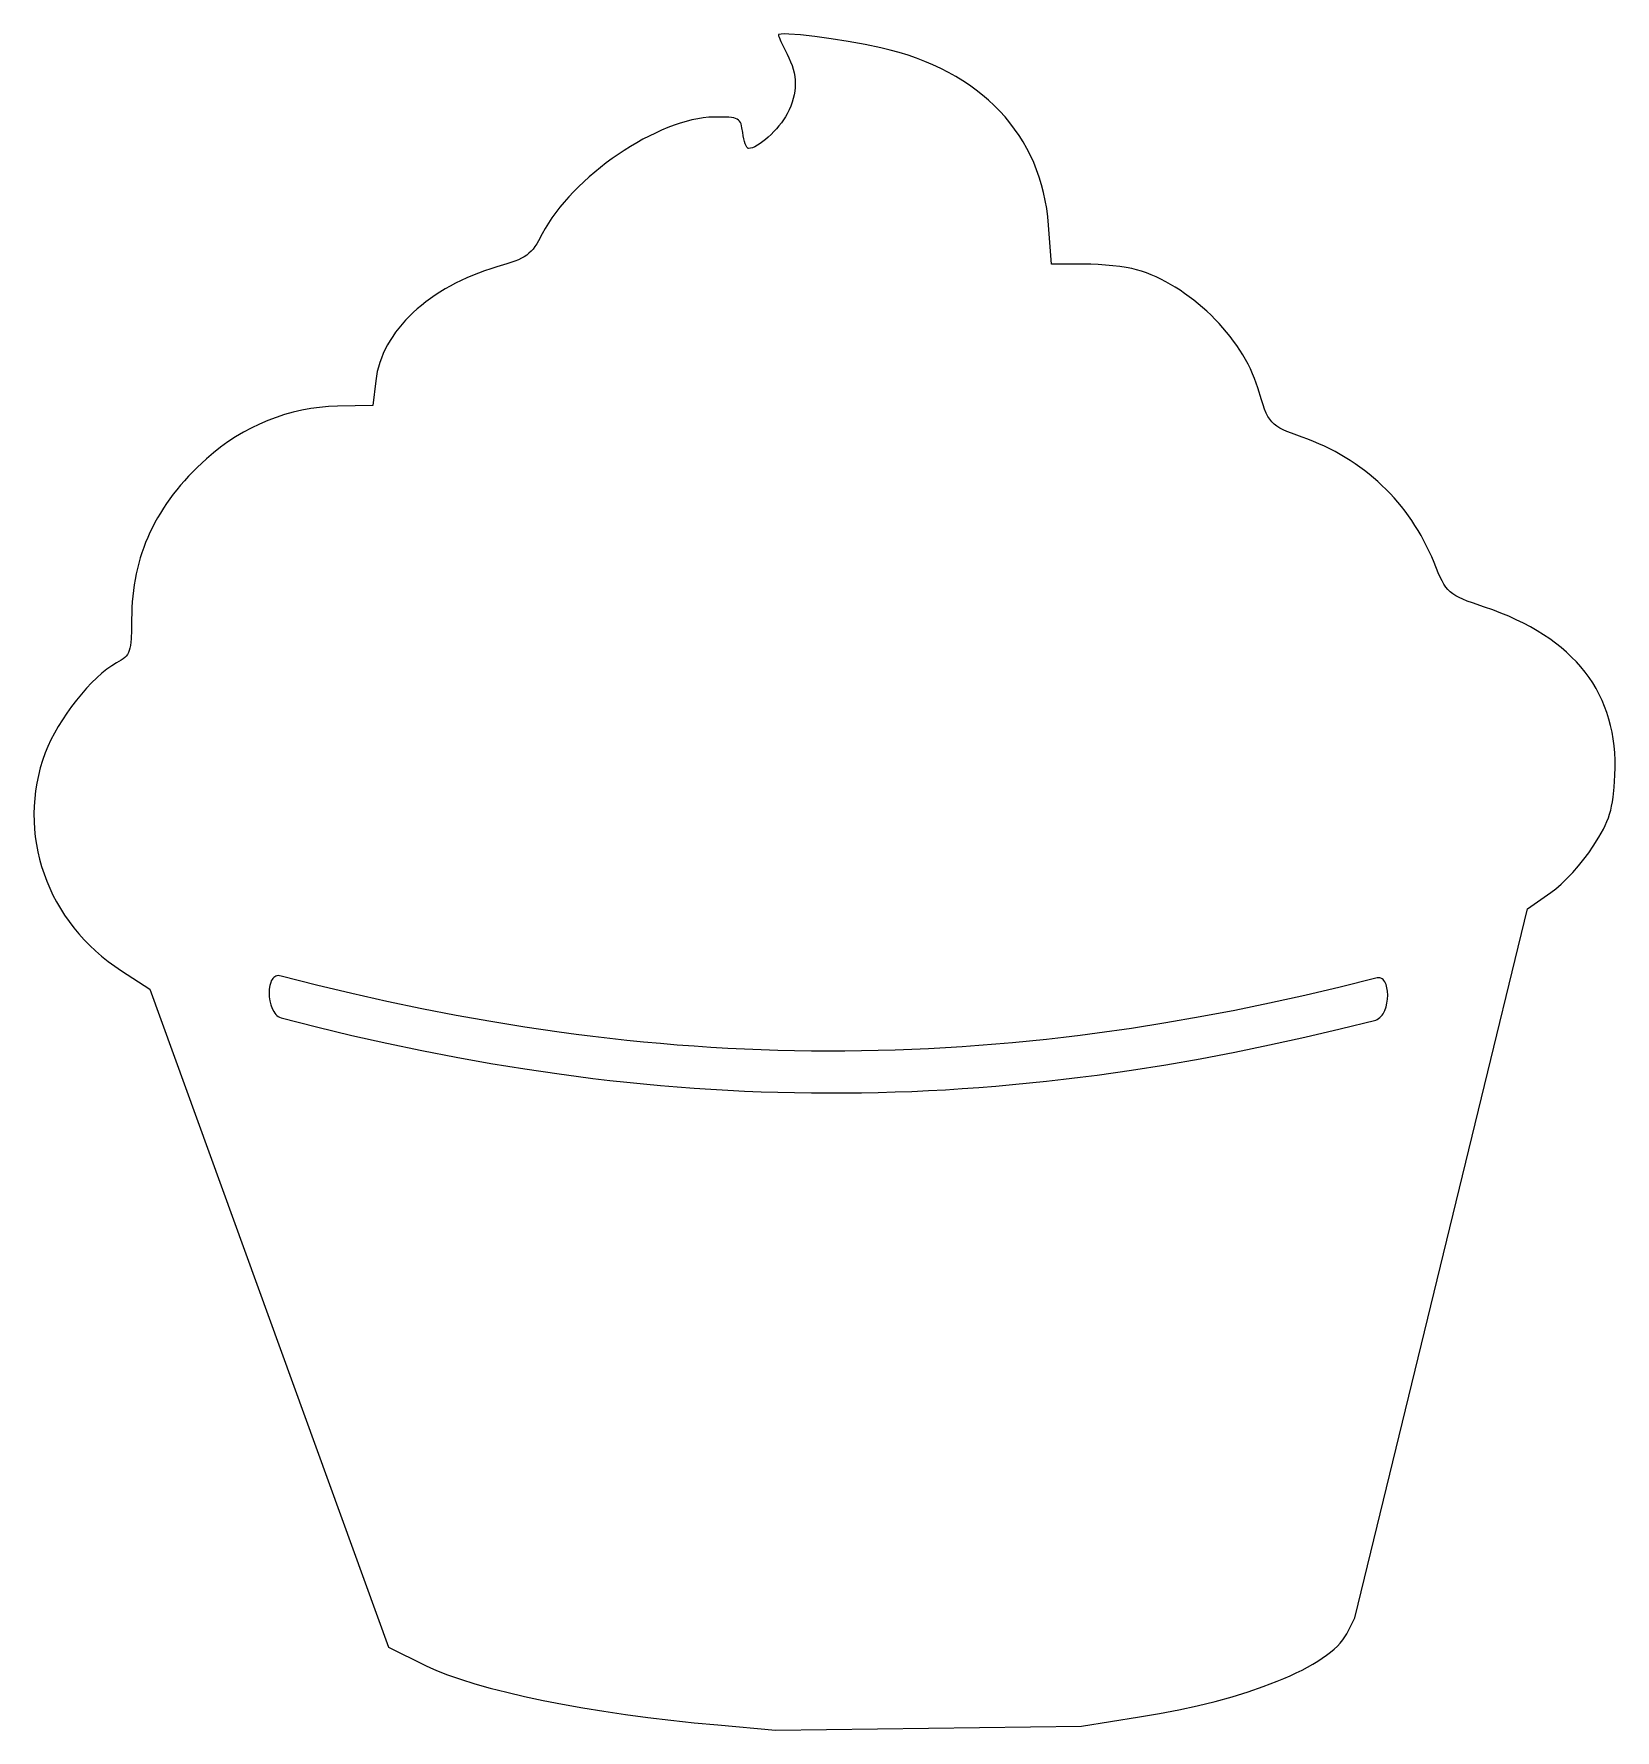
# Model space of a CAD drawing. Header units: millimetres. Extents: x -42.6 to 42.9, y -46.5 to 45.3.
import ezdxf

# ---------------------------------------------------------------- set-up
doc = ezdxf.new("R2010")
doc.units = ezdxf.units.MM
doc.layers.add('LAYER_1', color=18, linetype='CONTINUOUS')

msp = doc.modelspace()

# ---------------------------------------------------------------- linework, layer by layer
at = {"layer": 'LAYER_1'}
for points in [[(5.781, -46.409), (14.062, -46.302), (17.197, -45.804), (18.277, -45.62), (19.321, -45.417), (20.325, -45.197), (21.287, -44.961), (22.203, -44.709), (23.071, -44.444), (23.888, -44.166), (24.65, -43.877), (25.009, -43.729), (25.354, -43.578), (25.683, -43.425), (25.997, -43.27), (26.295, -43.113), (26.577, -42.954), (26.842, -42.794), (27.089, -42.632), (27.32, -42.469), (27.532, -42.305), (27.726, -42.14), (27.902, -41.974), (28.058, -41.807), (28.195, -41.64), (28.312, -41.472), (28.409, -41.305), (28.853, -40.446), (35.546, -12.969), (38.192, -2.072), (39.448, -1.202), (39.721, -0.994), (40.018, -0.735), (40.329, -0.436), (40.644, -0.106), (40.953, 0.243), (41.248, 0.602), (41.518, 0.96), (41.755, 1.307), (42.057, 1.794), (42.185, 2.017), (42.299, 2.231), (42.4, 2.438), (42.49, 2.642), (42.568, 2.845), (42.635, 3.051), (42.694, 3.263), (42.744, 3.483), (42.786, 3.715), (42.822, 3.962), (42.878, 4.513), (42.919, 5.159), (42.932, 5.565), (42.93, 5.964), (42.912, 6.355), (42.88, 6.738), (42.832, 7.114), (42.769, 7.481), (42.691, 7.842), (42.598, 8.194), (42.489, 8.538), (42.366, 8.875), (42.227, 9.204), (42.074, 9.525), (41.905, 9.838), (41.721, 10.143), (41.523, 10.44), (41.309, 10.729), (41.081, 11.011), (40.837, 11.284), (40.579, 11.549), (40.305, 11.806), (40.017, 12.055), (39.714, 12.296), (39.396, 12.529), (39.063, 12.753), (38.716, 12.97), (38.353, 13.178), (37.976, 13.378), (37.584, 13.569), (37.177, 13.753), (36.756, 13.928), (36.32, 14.094), (35.869, 14.253), (35.208, 14.479), (34.936, 14.579), (34.698, 14.674), (34.491, 14.768), (34.31, 14.864), (34.152, 14.965), (34.013, 15.075), (33.889, 15.197), (33.777, 15.334), (33.672, 15.49), (33.572, 15.668), (33.471, 15.871), (33.367, 16.103), (33.134, 16.665), (33.007, 16.966), (32.873, 17.263), (32.733, 17.554), (32.585, 17.839), (32.432, 18.119), (32.271, 18.394), (32.104, 18.664), (31.931, 18.927), (31.751, 19.186), (31.565, 19.438), (31.373, 19.685), (31.174, 19.926), (30.97, 20.161), (30.759, 20.39), (30.542, 20.614), (30.319, 20.831), (30.09, 21.042), (29.856, 21.247), (29.616, 21.446), (29.37, 21.639), (29.118, 21.825), (28.86, 22.006), (28.598, 22.179), (28.329, 22.347), (28.055, 22.507), (27.776, 22.661), (27.491, 22.809), (27.202, 22.95), (26.907, 23.084), (26.606, 23.211), (26.301, 23.332), (25.991, 23.445), (25.416, 23.655), (25.178, 23.75), (24.969, 23.844), (24.786, 23.94), (24.625, 24.042), (24.485, 24.152), (24.36, 24.275), (24.25, 24.413), (24.15, 24.57), (24.057, 24.75), (23.968, 24.956), (23.881, 25.191), (23.792, 25.458), (23.596, 26.106), (23.514, 26.363), (23.42, 26.621), (23.315, 26.878), (23.198, 27.135), (23.07, 27.392), (22.932, 27.647), (22.784, 27.901), (22.626, 28.152), (22.459, 28.401), (22.283, 28.647), (22.099, 28.89), (21.906, 29.129), (21.707, 29.364), (21.5, 29.594), (21.286, 29.82), (21.067, 30.04), (20.841, 30.255), (20.61, 30.463), (20.374, 30.664), (20.134, 30.859), (19.889, 31.046), (19.64, 31.226), (19.389, 31.397), (19.134, 31.56), (18.877, 31.714), (18.617, 31.858), (18.357, 31.992), (18.094, 32.116), (17.831, 32.23), (17.568, 32.332), (17.305, 32.423), (17.042, 32.502), (16.784, 32.564), (16.475, 32.621), (16.125, 32.674), (15.746, 32.719), (15.351, 32.757), (14.951, 32.786), (14.558, 32.804), (14.183, 32.811), (12.428, 32.812), (12.276, 34.922), (12.234, 35.375), (12.175, 35.819), (12.1, 36.255), (12.007, 36.683), (11.898, 37.101), (11.772, 37.511), (11.629, 37.912), (11.471, 38.304), (11.296, 38.686), (11.106, 39.059), (10.899, 39.422), (10.677, 39.776), (10.44, 40.119), (10.187, 40.452), (9.919, 40.775), (9.637, 41.087), (9.339, 41.388), (9.027, 41.679), (8.7, 41.958), (8.359, 42.226), (8.004, 42.483), (7.635, 42.729), (7.252, 42.962), (6.855, 43.184), (6.444, 43.394), (6.021, 43.591), (5.584, 43.776), (5.134, 43.949), (4.671, 44.109), (4.195, 44.255), (3.707, 44.389), (3.206, 44.51), (2.349, 44.688), (1.43, 44.853), (0.504, 45), (-0.377, 45.12), (-1.156, 45.208), (-1.779, 45.256), (-2.016, 45.264), (-2.194, 45.258), (-2.305, 45.24), (-2.334, 45.225), (-2.344, 45.207), (-2.334, 45.162), (-2.307, 45.084), (-2.207, 44.848), (-2.058, 44.535), (-1.877, 44.176), (-1.773, 43.965), (-1.682, 43.758), (-1.606, 43.553), (-1.543, 43.352), (-1.494, 43.152), (-1.46, 42.954), (-1.439, 42.757), (-1.431, 42.56), (-1.438, 42.364), (-1.459, 42.167), (-1.493, 41.968), (-1.541, 41.768), (-1.604, 41.566), (-1.68, 41.361), (-1.769, 41.153), (-1.873, 40.941), (-1.963, 40.78), (-2.068, 40.617), (-2.185, 40.454), (-2.313, 40.291), (-2.449, 40.131), (-2.592, 39.975), (-2.74, 39.826), (-2.891, 39.685), (-3.042, 39.553), (-3.192, 39.434), (-3.339, 39.328), (-3.48, 39.237), (-3.615, 39.163), (-3.74, 39.109), (-3.854, 39.074), (-3.955, 39.063), (-3.978, 39.067), (-4.002, 39.08), (-4.049, 39.13), (-4.096, 39.21), (-4.141, 39.315), (-4.183, 39.442), (-4.22, 39.588), (-4.252, 39.749), (-4.276, 39.922), (-4.314, 40.189), (-4.337, 40.299), (-4.367, 40.394), (-4.403, 40.476), (-4.45, 40.545), (-4.507, 40.603), (-4.577, 40.65), (-4.662, 40.687), (-4.764, 40.716), (-4.884, 40.737), (-5.024, 40.752), (-5.372, 40.765), (-5.823, 40.764), (-6.11, 40.751), (-6.407, 40.721), (-6.711, 40.673), (-7.023, 40.608), (-7.341, 40.527), (-7.665, 40.431), (-7.993, 40.32), (-8.326, 40.194), (-8.661, 40.054), (-8.998, 39.902), (-9.336, 39.737), (-9.675, 39.56), (-10.012, 39.371), (-10.349, 39.172), (-10.682, 38.963), (-11.013, 38.744), (-11.339, 38.517), (-11.66, 38.281), (-11.975, 38.037), (-12.283, 37.786), (-12.584, 37.529), (-12.876, 37.266), (-13.158, 36.997), (-13.43, 36.724), (-13.69, 36.447), (-13.939, 36.166), (-14.174, 35.882), (-14.395, 35.596), (-14.601, 35.309), (-14.792, 35.02), (-14.966, 34.731), (-15.122, 34.442), (-15.326, 34.063), (-15.424, 33.901), (-15.522, 33.755), (-15.623, 33.624), (-15.729, 33.505), (-15.842, 33.398), (-15.965, 33.3), (-16.1, 33.21), (-16.249, 33.126), (-16.415, 33.046), (-16.599, 32.969), (-17.034, 32.817), (-17.572, 32.655), (-17.913, 32.552), (-18.247, 32.441), (-18.574, 32.323), (-18.894, 32.197), (-19.207, 32.064), (-19.513, 31.924), (-19.811, 31.777), (-20.101, 31.623), (-20.384, 31.463), (-20.657, 31.297), (-20.923, 31.125), (-21.179, 30.947), (-21.427, 30.764), (-21.665, 30.575), (-21.894, 30.38), (-22.114, 30.181), (-22.323, 29.977), (-22.523, 29.769), (-22.712, 29.556), (-22.89, 29.34), (-23.058, 29.119), (-23.215, 28.894), (-23.361, 28.666), (-23.495, 28.435), (-23.618, 28.201), (-23.729, 27.963), (-23.828, 27.724), (-23.914, 27.481), (-23.988, 27.237), (-24.049, 26.99), (-24.098, 26.742), (-24.133, 26.491), (-24.284, 25.156), (-26.204, 25.117), (-26.689, 25.096), (-27.17, 25.053), (-27.65, 24.987), (-28.125, 24.9), (-28.597, 24.792), (-29.063, 24.662), (-29.524, 24.512), (-29.979, 24.341), (-30.426, 24.149), (-30.866, 23.938), (-31.297, 23.707), (-31.719, 23.457), (-32.131, 23.188), (-32.532, 22.9), (-32.922, 22.593), (-33.299, 22.268), (-33.797, 21.801), (-34.262, 21.327), (-34.481, 21.086), (-34.693, 20.844), (-34.896, 20.599), (-35.09, 20.352), (-35.276, 20.103), (-35.455, 19.851), (-35.624, 19.597), (-35.786, 19.34), (-35.94, 19.081), (-36.085, 18.819), (-36.222, 18.555), (-36.352, 18.287), (-36.473, 18.017), (-36.586, 17.744), (-36.691, 17.469), (-36.788, 17.19), (-36.878, 16.908), (-36.959, 16.623), (-37.032, 16.335), (-37.098, 16.044), (-37.156, 15.749), (-37.206, 15.451), (-37.248, 15.15), (-37.283, 14.845), (-37.309, 14.537), (-37.329, 14.225), (-37.34, 13.91), (-37.344, 13.591), (-37.348, 13.002), (-37.367, 12.538), (-37.383, 12.346), (-37.406, 12.178), (-37.435, 12.031), (-37.473, 11.902), (-37.519, 11.789), (-37.575, 11.69), (-37.642, 11.601), (-37.719, 11.521), (-37.81, 11.446), (-37.913, 11.374), (-38.163, 11.23), (-38.417, 11.078), (-38.681, 10.892), (-38.953, 10.673), (-39.229, 10.426), (-39.508, 10.154), (-39.787, 9.859), (-40.062, 9.545), (-40.333, 9.215), (-40.597, 8.871), (-40.85, 8.518), (-41.091, 8.157), (-41.316, 7.793), (-41.525, 7.429), (-41.713, 7.067), (-41.879, 6.71), (-42.021, 6.362), (-42.163, 5.954), (-42.287, 5.543), (-42.391, 5.13), (-42.476, 4.716), (-42.542, 4.3), (-42.59, 3.885), (-42.62, 3.469), (-42.631, 3.054), (-42.624, 2.639), (-42.599, 2.227), (-42.557, 1.816), (-42.497, 1.408), (-42.419, 1.003), (-42.325, 0.602), (-42.213, 0.204), (-42.085, -0.188), (-41.94, -0.576), (-41.778, -0.958), (-41.6, -1.334), (-41.406, -1.703), (-41.197, -2.065), (-40.971, -2.42), (-40.73, -2.766), (-40.473, -3.104), (-40.201, -3.433), (-39.914, -3.752), (-39.613, -4.061), (-39.296, -4.359), (-38.965, -4.646), (-38.62, -4.922), (-38.26, -5.185), (-37.887, -5.436), (-36.358, -6.417), (-23.438, -42.031), (-21.436, -43.016), (-21.168, -43.143), (-20.881, -43.269), (-20.574, -43.394), (-20.249, -43.518), (-19.546, -43.764), (-18.774, -44.005), (-17.937, -44.24), (-17.04, -44.47), (-16.087, -44.692), (-15.081, -44.906), (-14.027, -45.111), (-12.928, -45.307), (-11.789, -45.493), (-10.613, -45.668), (-9.405, -45.83), (-8.168, -45.98), (-6.907, -46.116), (-5.625, -46.238), (-2.5, -46.515)], [(-29.259, -7.98), (-27.335, -8.469), (-25.426, -8.926), (-23.53, -9.352), (-21.646, -9.746), (-19.774, -10.11), (-17.912, -10.442), (-16.06, -10.743), (-14.216, -11.012), (-13.296, -11.135), (-12.379, -11.251), (-11.463, -11.358), (-10.549, -11.457), (-9.636, -11.549), (-8.725, -11.633), (-7.815, -11.709), (-6.905, -11.778), (-5.997, -11.838), (-5.089, -11.891), (-4.182, -11.936), (-3.276, -11.973), (-2.37, -12.002), (-1.465, -12.023), (-0.559, -12.037), (0.346, -12.042), (1.251, -12.04), (2.156, -12.03), (3.062, -12.013), (3.968, -11.987), (4.875, -11.954), (5.782, -11.912), (6.69, -11.863), (7.598, -11.806), (8.508, -11.742), (9.419, -11.669), (10.331, -11.589), (11.245, -11.501), (12.159, -11.405), (13.076, -11.301), (13.994, -11.189), (14.914, -11.07), (16.76, -10.807), (18.615, -10.513), (20.479, -10.188), (22.354, -9.832), (24.24, -9.444), (26.139, -9.025), (28.052, -8.575), (29.979, -8.093), (30.057, -8.061), (30.131, -8.017), (30.2, -7.964), (30.264, -7.902), (30.322, -7.831), (30.376, -7.753), (30.467, -7.578), (30.538, -7.384), (30.589, -7.176), (30.62, -6.962), (30.63, -6.747), (30.62, -6.54), (30.589, -6.346), (30.538, -6.172), (30.505, -6.094), (30.467, -6.024), (30.424, -5.962), (30.376, -5.91), (30.322, -5.867), (30.264, -5.835), (30.2, -5.815), (30.131, -5.807), (30.057, -5.813), (29.979, -5.833), (28.052, -6.314), (26.139, -6.765), (24.24, -7.184), (22.354, -7.571), (20.479, -7.928), (18.615, -8.253), (16.76, -8.546), (14.914, -8.809), (13.994, -8.928), (13.076, -9.04), (12.159, -9.144), (11.245, -9.24), (10.331, -9.328), (9.419, -9.408), (8.508, -9.481), (7.598, -9.546), (6.69, -9.603), (5.782, -9.652), (4.875, -9.693), (3.968, -9.726), (3.062, -9.752), (2.156, -9.77), (1.251, -9.78), (0.346, -9.782), (-0.559, -9.776), (-1.465, -9.762), (-2.37, -9.741), (-3.276, -9.712), (-4.182, -9.675), (-5.089, -9.63), (-5.997, -9.577), (-6.905, -9.517), (-7.815, -9.449), (-8.725, -9.373), (-9.636, -9.289), (-10.549, -9.197), (-11.463, -9.097), (-12.379, -8.99), (-13.296, -8.875), (-14.216, -8.752), (-16.06, -8.482), (-17.912, -8.181), (-19.774, -7.849), (-21.646, -7.486), (-23.53, -7.091), (-25.426, -6.665), (-27.335, -6.208), (-29.259, -5.72), (-29.338, -5.7), (-29.411, -5.694), (-29.48, -5.701), (-29.543, -5.721), (-29.602, -5.753), (-29.655, -5.795), (-29.703, -5.847), (-29.746, -5.909), (-29.784, -5.979), (-29.817, -6.056), (-29.868, -6.23), (-29.899, -6.424), (-29.909, -6.631), (-29.899, -6.846), (-29.868, -7.06), (-29.817, -7.268), (-29.746, -7.463), (-29.655, -7.638), (-29.602, -7.717), (-29.543, -7.788), (-29.48, -7.85), (-29.411, -7.904), (-29.338, -7.947)]]:
    msp.add_lwpolyline(points, close=True, dxfattribs=at)

doc.saveas('drawing.dxf')
